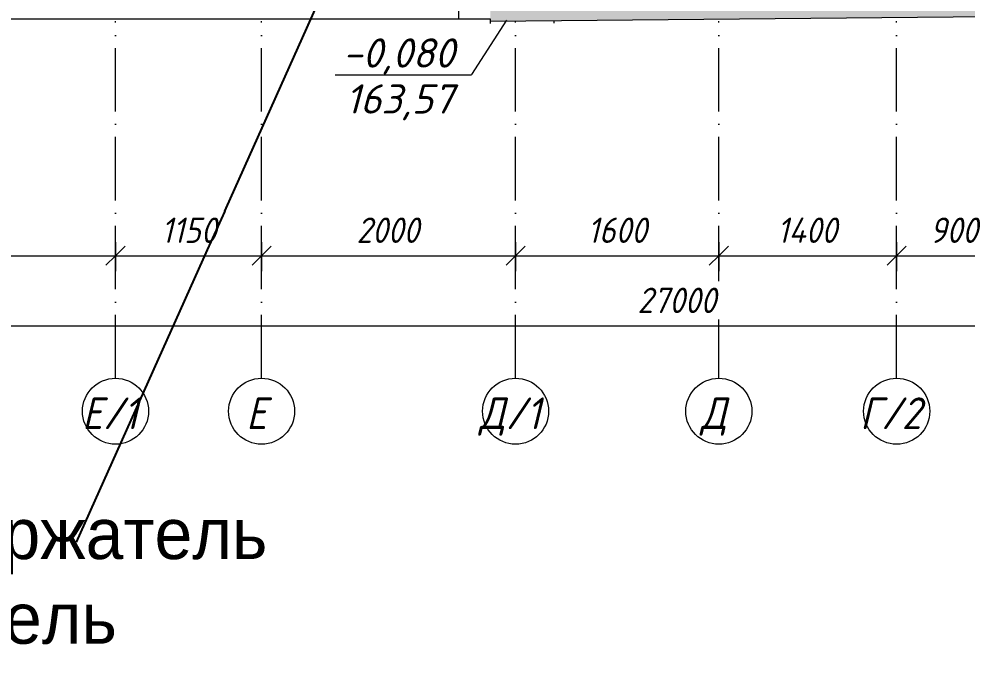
# Model space of a CAD drawing. Header units: millimetres. Extents: x -2128 to 116635, y -18248 to 18481.
# Drawn here: x 48366 to 55830, y -5103 to -62 of the extents above; entities that cross this region are included whole.
import ezdxf

# ---------------------------------------------------------------- set-up
doc = ezdxf.new("R2010")
doc.units = ezdxf.units.MM
doc.linetypes.add('50_200_ШТРИХ_1Т_ш5_п1_п1_', pattern=[700, 500, -100, 0, -100])
for name, color, linetype, lineweight in [('A-ANNO-DIMS', 7, 'Continuous', 9), ('A-ANNO-DIMS-100', 7, 'Continuous', 9), ('A-ANNO-NOTE', 7, 'Continuous', 9), ('A-FLOR', 7, 'Continuous', 9), ('A-WALL', 7, 'Continuous', 5), ('A-WALL-PATT', 7, 'Continuous', 5), ('I-WALL', 7, 'Continuous', 5), ('S-COLS', 7, 'Continuous', 9), ('Оси', 7, 'Continuous', 9), ('Оси-1', 7, '50_200_ШТРИХ_1Т_ш5_п1_п1_', 9)]:
    doc.layers.add(name, color=color, linetype=linetype, lineweight=lineweight)
doc.styles.add('ISOCPEUR_I', font='isocpeui.ttf', dxfattribs={"width": 0.9, "height": 250})
doc.styles.add('ISOCPEUR_I_1', font='isocpeui.ttf', dxfattribs={"width": 0.9, "height": 200})
doc.styles.add('ISOCPEUR_I_2', font='isocpeui.ttf', dxfattribs={"height": 230})
doc.dimstyles.new('ISO-2_0_0_9К_Средний_с_подложкой', dxfattribs={"dimscale": 304.8, "dimtxt": 199.196235, "dimasz": 0.492126, "dimexe": 0.393701, "dimexo": 0, "dimgap": 0.131234, "dimtad": 1, "dimdec": 0, "dimzin": 0, "dimdsep": 46, "dimtxsty": 'ISOCPEUR_I_1', "dimblk1": 'OBLIQUE', "dimblk2": 'OBLIQUE', "dimsah": 1, "dimcen": 0.09, "dimdle": 0.393701, "dimazin": 0, "dimtfac": 1, "dimtdec": 4, "dimtix": 1, "dimtmove": 0, "dimatfit": 3, "dimfxl": 1, "dimtvp": 1, "dimtfill": 1, "dimtolj": 1, "dimtzin": 0, "dimarcsym": 2})
doc.dimstyles.new('ISO-2_0_0_9К_Средний_с_подложкой_1', dxfattribs={"dimscale": 304.8, "dimtxt": 199.196235, "dimasz": 0.492126, "dimexe": 0.393701, "dimexo": 0, "dimgap": 0.131234, "dimtad": 1, "dimdec": 0, "dimzin": 0, "dimdsep": 46, "dimtxsty": 'ISOCPEUR_I_1', "dimblk1": 'OBLIQUE', "dimblk2": 'OBLIQUE', "dimsah": 1, "dimcen": 0.09, "dimdle": 0.393701, "dimazin": 0, "dimtfac": 1, "dimtdec": 4, "dimtix": 1, "dimtmove": 2, "dimatfit": 3, "dimfxl": 1, "dimtvp": 1, "dimtfill": 1, "dimtolj": 1, "dimtzin": 0, "dimarcsym": 2})

# ---------------------------------------------------------------- blocks, each defined once
blk = doc.blocks.new('Ось сетки - Круг_Ø6_00__ISO-2_5_0_9K_ кружки поменьше-23056867-АР2_Фасад ___-А')
at = {"layer": 'Оси'}
blk.add_circle((0, -3151.7), 260, dxfattribs=at)
blk = doc.blocks.new('DIMBLOCK18-АР2_Фасад ___-А')
at = {"layer": 'A-ANNO-DIMS-100', "transparency": 16777216}
for p, q in [((45975.8, -1821.5), (45975.8, -2047.5)), ((45975.8, -1927.5), (45975.8, -1821.5)), ((49125.8, -1821.5), (49125.8, -2047.5)), ((49125.8, -1927.5), (49125.8, -1821.5)), ((45975.8, -1927.5), (49125.8, -1927.5))]:
    blk.add_line(p, q, dxfattribs=at)
at = {"layer": 'A-ANNO-DIMS-100', "lineweight": 20, "transparency": 16777216}
for p, q in [((45975.8, -1927.5), (46050.8, -1852.5)), ((49125.8, -1927.5), (49200.8, -1852.5)), ((45975.8, -1927.5), (45900.8, -2002.5)), ((49125.8, -1927.5), (49050.8, -2002.5))]:
    blk.add_line(p, q, dxfattribs=at)
at = {"layer": 'A-ANNO-DIMS-100', "color": 0, "transparency": 16777216, "insert": (47317.1, -1626.2), "char_height": 200, "width": 560.814, "attachment_point": 1, "line_spacing_factor": 1.149209, "style": 'ISOCPEUR_I_1', "bg_fill": 3, "box_fill_scale": 1.25, "bg_fill_color": 256, "bg_fill_true_color": 13158600, "bg_fill_transparency": 0}
blk.add_mtext('3150', dxfattribs=at)
blk = doc.blocks.new('_Oblique')
at = {"color": 0, "linetype": 'ByBlock', "lineweight": -2}
blk.add_line((-0.5, -0.5), (0.5, 0.5), dxfattribs=at)
blk = doc.blocks.new('DIMBLOCK19-АР2_Фасад ___-А')
at = {"layer": 'A-ANNO-DIMS-100', "transparency": 16777216}
for p, q in [((49125.8, -1821.5), (49125.8, -2047.5)), ((49125.8, -1927.5), (49125.8, -1821.5)), ((50275.8, -1821.5), (50275.8, -2047.5)), ((50275.8, -1927.5), (50275.8, -1821.5)), ((49125.8, -1927.5), (50275.8, -1927.5))]:
    blk.add_line(p, q, dxfattribs=at)
at = {"layer": 'A-ANNO-DIMS-100', "lineweight": 20, "transparency": 16777216}
for p, q in [((49125.8, -1927.5), (49200.8, -1852.5)), ((50275.8, -1927.5), (50350.8, -1852.5)), ((49125.8, -1927.5), (49050.8, -2002.5)), ((50275.8, -1927.5), (50200.8, -2002.5))]:
    blk.add_line(p, q, dxfattribs=at)
at = {"layer": 'A-ANNO-DIMS-100', "color": 0, "transparency": 16777216, "insert": (49486.2, -1626.2), "char_height": 200, "width": 514.846, "attachment_point": 1, "line_spacing_factor": 1.149209, "style": 'ISOCPEUR_I_1', "bg_fill": 3, "box_fill_scale": 1.25, "bg_fill_color": 256, "bg_fill_true_color": 13158600, "bg_fill_transparency": 0}
blk.add_mtext('1150', dxfattribs=at)
blk = doc.blocks.new('DIMBLOCK20-АР2_Фасад ___-А')
at = {"layer": 'A-ANNO-DIMS-100', "transparency": 16777216}
for p, q in [((50275.8, -1821.5), (50275.8, -2047.5)), ((50275.8, -1927.5), (50275.8, -1821.5)), ((52275.8, -1821.5), (52275.8, -2047.5)), ((52275.8, -1927.5), (52275.8, -1821.5)), ((50275.8, -1927.5), (52275.8, -1927.5))]:
    blk.add_line(p, q, dxfattribs=at)
at = {"layer": 'A-ANNO-DIMS-100', "lineweight": 20, "transparency": 16777216}
for p, q in [((50275.8, -1927.5), (50350.8, -1852.5)), ((52275.8, -1927.5), (52350.8, -1852.5)), ((50275.8, -1927.5), (50200.8, -2002.5)), ((52275.8, -1927.5), (52200.8, -2002.5))]:
    blk.add_line(p, q, dxfattribs=at)
at = {"layer": 'A-ANNO-DIMS-100', "color": 0, "transparency": 16777216, "insert": (51022.9, -1626.2), "char_height": 200, "width": 606.782, "attachment_point": 1, "line_spacing_factor": 1.149209, "style": 'ISOCPEUR_I_1', "bg_fill": 3, "box_fill_scale": 1.25, "bg_fill_color": 256, "bg_fill_true_color": 13158600, "bg_fill_transparency": 0}
blk.add_mtext('2000', dxfattribs=at)
blk = doc.blocks.new('DIMBLOCK21-АР2_Фасад ___-А')
at = {"layer": 'A-ANNO-DIMS-100', "transparency": 16777216}
for p, q in [((52275.8, -1821.5), (52275.8, -2047.5)), ((52275.8, -1927.5), (52275.8, -1821.5)), ((53875.8, -1821.5), (53875.8, -2047.5)), ((53875.8, -1927.5), (53875.8, -1821.5)), ((52275.8, -1927.5), (53875.8, -1927.5))]:
    blk.add_line(p, q, dxfattribs=at)
at = {"layer": 'A-ANNO-DIMS-100', "lineweight": 20, "transparency": 16777216}
for p, q in [((52275.8, -1927.5), (52350.8, -1852.5)), ((53875.8, -1927.5), (53950.8, -1852.5)), ((52275.8, -1927.5), (52200.8, -2002.5)), ((53875.8, -1927.5), (53800.8, -2002.5))]:
    blk.add_line(p, q, dxfattribs=at)
at = {"layer": 'A-ANNO-DIMS-100', "color": 0, "transparency": 16777216, "insert": (52842.1, -1626.2), "char_height": 200, "width": 560.814, "attachment_point": 1, "line_spacing_factor": 1.149209, "style": 'ISOCPEUR_I_1', "bg_fill": 3, "box_fill_scale": 1.25, "bg_fill_color": 256, "bg_fill_true_color": 13158600, "bg_fill_transparency": 0}
blk.add_mtext('1600', dxfattribs=at)
blk = doc.blocks.new('DIMBLOCK22-АР2_Фасад ___-А')
at = {"layer": 'A-ANNO-DIMS-100', "transparency": 16777216}
for p, q in [((53875.8, -1821.5), (53875.8, -2047.5)), ((53875.8, -1927.5), (53875.8, -1821.5)), ((55275.8, -1821.5), (55275.8, -2047.5)), ((55275.8, -1927.5), (55275.8, -1821.5)), ((53875.8, -1927.5), (55275.8, -1927.5))]:
    blk.add_line(p, q, dxfattribs=at)
at = {"layer": 'A-ANNO-DIMS-100', "lineweight": 20, "transparency": 16777216}
for p, q in [((53875.8, -1927.5), (53950.8, -1852.5)), ((55275.8, -1927.5), (55350.8, -1852.5)), ((53875.8, -1927.5), (53800.8, -2002.5)), ((55275.8, -1927.5), (55200.8, -2002.5))]:
    blk.add_line(p, q, dxfattribs=at)
at = {"layer": 'A-ANNO-DIMS-100', "color": 0, "transparency": 16777216, "insert": (54334.4, -1626.2), "char_height": 200, "width": 579.201, "attachment_point": 1, "line_spacing_factor": 1.149209, "style": 'ISOCPEUR_I_1', "bg_fill": 3, "box_fill_scale": 1.25, "bg_fill_color": 256, "bg_fill_true_color": 13158600, "bg_fill_transparency": 0}
blk.add_mtext('1400', dxfattribs=at)
blk = doc.blocks.new('DIMBLOCK23-АР2_Фасад ___-А')
at = {"layer": 'A-ANNO-DIMS-100', "transparency": 16777216}
for p, q in [((55275.8, -1821.5), (55275.8, -2047.5)), ((55275.8, -1927.5), (55275.8, -1821.5)), ((56175.8, -1821.5), (56175.8, -2047.5)), ((56175.8, -1927.5), (56175.8, -1821.5)), ((55275.8, -1927.5), (56175.8, -1927.5))]:
    blk.add_line(p, q, dxfattribs=at)
at = {"layer": 'A-ANNO-DIMS-100', "lineweight": 20, "transparency": 16777216}
for p, q in [((55275.8, -1927.5), (55350.8, -1852.5)), ((56175.8, -1927.5), (56250.8, -1852.5)), ((55275.8, -1927.5), (55200.8, -2002.5)), ((56175.8, -1927.5), (56100.8, -2002.5))]:
    blk.add_line(p, q, dxfattribs=at)
at = {"layer": 'A-ANNO-DIMS-100', "color": 0, "transparency": 16777216, "insert": (55536.1, -1626.2), "char_height": 200, "width": 455.087, "attachment_point": 1, "line_spacing_factor": 1.149209, "style": 'ISOCPEUR_I_1', "bg_fill": 3, "box_fill_scale": 1.25, "bg_fill_color": 256, "bg_fill_true_color": 13158600, "bg_fill_transparency": 0}
blk.add_mtext('900', dxfattribs=at)
blk = doc.blocks.new('DIMBLOCK28-АР2_Фасад ___-А')
at = {"layer": 'A-ANNO-DIMS-100', "transparency": 16777216}
for p, q in [((40275.8, -2373.9), (40275.8, -2599.9)), ((40275.8, -2479.9), (40275.8, -2373.9)), ((67275.8, -2373.9), (67275.8, -2599.9)), ((67275.8, -2479.9), (67275.8, -2373.9)), ((40155.8, -2479.9), (67395.8, -2479.9))]:
    blk.add_line(p, q, dxfattribs=at)
at = {"layer": 'A-ANNO-DIMS-100', "lineweight": 20, "transparency": 16777216}
for p, q in [((40275.8, -2479.9), (40350.8, -2404.9)), ((67275.8, -2479.9), (67350.8, -2404.9)), ((40275.8, -2479.9), (40200.8, -2554.9)), ((67275.8, -2479.9), (67200.8, -2554.9))]:
    blk.add_line(p, q, dxfattribs=at)
at = {"layer": 'A-ANNO-DIMS-100', "color": 0, "transparency": 16777216, "insert": (53235.4, -2178.6), "char_height": 200, "width": 758.478, "attachment_point": 1, "line_spacing_factor": 1.149209, "style": 'ISOCPEUR_I_1', "bg_fill": 3, "box_fill_scale": 1.25, "bg_fill_color": 256, "bg_fill_true_color": 13158600, "bg_fill_transparency": 0}
blk.add_mtext('27000', dxfattribs=at)
blk = doc.blocks.new('ATP_Отметка аннатационная_Угол_ISO2_1 - ATP_Отметка аннатационная_Угол_ISO2_5-26601038-АР2_Фасад ___-А')
at = {"layer": 'A-ANNO-NOTE'}
blk.add_line((-27734.9, -504.1), (-28809.7, -504.1), dxfattribs=at)

msp = doc.modelspace()

# ---------------------------------------------------------------- hatches: boundary and pattern name
at = {"layer": 'A-WALL-PATT'}
h = msp.add_hatch(dxfattribs=at)
h.set_pattern_fill('FP_44', color=256, style=0, pattern_type=2)
h.set_pattern_definition([(180, (67625.75, 71), (-2e-14, -154), [125, -137]), (90, (67625.75, 6), (-262, 2e-14), [65, -89]), (180, (67625.75, 6), (2e-14, -154), [125, -137]), (90, (67637.75, 6), (-262, 2e-14), [65, -89]), (180, (67762.75, 6), (-2e-14, -154), [125, -137]), (180, (67762.75, 71), (2e-14, -154), [125, -137]), (90, (67506.75, 83), (-262, 2e-14), [65, -89]), (90, (67756.75, 83), (-262, 2e-14), [65, -89]), (0, (67506.75, 83), (0, -154), [250, -12]), (0, (67506.75, 148), (0, -154), [250, -12])])
h.paths.add_polyline_path([(67625.8, -82.2), (67625.8, 300), (63547.3, 300), (63547.3, 0), (61997.3, 0), (61997.3, 148), (61655.8, 148), (61655.8, 0), (59955.8, 0), (59955.8, 300), (52075.8, 300), (52075.8, -78.9), (59955.8, -10), (63547.3, -10.8), (67477.8, -79.6)], flags=0)
h.paths.add_polyline_path([(61657.8, 225), (61997.3, 225), (61997.3, 300), (61655.8, 300), (61655.8, 225)], flags=0)

# ---------------------------------------------------------------- linework, layer by layer
at = {"layer": 'A-ANNO-NOTE'}
msp.add_line((52205, -71.2), (51929.4, -501), dxfattribs=at)
at = {"layer": 'A-FLOR'}
for p, q in [((52075.8, -65), (40175.8, -65)), ((52075.8, -62.4), (52075.8, -99.4))]:
    msp.add_line(p, q, dxfattribs=at)
at = {"layer": 'A-WALL'}
for p, q in [((51825.8, 7500), (51825.8, -62.4)), ((52075.8, -78.9), (59863.8, -10))]:
    msp.add_line(p, q, dxfattribs=at)
at = {"layer": 'I-WALL'}
msp.add_line((52575.8, -74.5), (52575.8, -94.8), dxfattribs=at)
at = {"layer": 'S-COLS'}
msp.add_line((52575.8, -74.5), (52575.8, -94.8), dxfattribs=at)
at = {"layer": 'Оси-1'}
for p, q in [((49125.8, -2891.7), (49125.8, -80.1)), ((50275.8, -2891.7), (50275.8, -80.1)), ((52275.8, -2891.7), (52275.8, -80.1)), ((53875.8, -2891.7), (53875.8, -80.1)), ((55275.8, -2891.7), (55275.8, -80.1))]:
    msp.add_line(p, q, dxfattribs=at)

# ---------------------------------------------------------------- block references
at = {"layer": 'A-ANNO-NOTE'}
msp.add_blockref('ATP_Отметка аннатационная_Угол_ISO2_1 - ATP_Отметка аннатационная_Угол_ISO2_5-26601038-АР2_Фасад ___-А', (79664.3, 0), dxfattribs=at)
at = {"layer": 'Оси'}
for p in [(49125.8, 0), (50275.8, 0), (52275.8, 0), (53875.8, 0), (55275.8, 0)]:
    msp.add_blockref('Ось сетки - Круг_Ø6_00__ISO-2_5_0_9K_ кружки поменьше-23056867-АР2_Фасад ___-А', p, dxfattribs=at)

# ---------------------------------------------------------------- texts
at = {"color": 1, "insert": (43615, -3916), "char_height": 400, "attachment_point": 1}
msp.add_mtext_dynamic_manual_height_columns('добавить флагодержатель и адресный указатель', width=7085, gutter_width=1, heights=[0], dxfattribs=at)
at = {"layer": 'A-ANNO-NOTE', "char_height": 230, "attachment_point": 1, "style": 'ISOCPEUR_I_2'}
for s, insert, width in [('-0,080', (50913.5, -215.4), 1098.312), ('163,57', (50936.5, -577.5), 1042.194)]:
    msp.add_mtext(s, dxfattribs=dict(at, insert=insert, width=width))
at = {"layer": 'Оси', "char_height": 250, "attachment_point": 1, "style": 'ISOCPEUR_I'}
for s, insert, width in [('\\fISOCPEUR|b0|i1|c204|p34|;\\W.9;Е', (48861.4, -3042.9), 202.025), ('/1', (49028.1, -3042.9), 346.329), ('\\fISOCPEUR|b0|i1|c204|p34|;\\W.9;Е', (50154.1, -3042.9), 202.025), ('\\fISOCPEUR|b0|i1|c204|p34|;\\W.9;Д', (51990.3, -3042.9), 252.532), ('/1', (52198.6, -3042.9), 346.329), ('\\fISOCPEUR|b0|i1|c204|p34|;\\W.9;Д', (53733.4, -3042.9), 252.532), ('\\fISOCPEUR|b0|i1|c204|p34|;\\W.9;Г', (54987.6, -3042.9), 202.025), ('/2', (55154.3, -3042.9), 404.05)]:
    msp.add_mtext(s, dxfattribs=dict(at, insert=insert, width=width))

# ---------------------------------------------------------------- next in the draw order: dimensions: what is measured, and where the dimension line sits
at = {"layer": 'A-ANNO-DIMS'}
dim = msp.add_linear_dim(base=(49125.8, -1927.5), p1=(45975.8, -1821.5), p2=(49125.8, -1821.5), dimstyle='ISO-2_0_0_9К_Средний_с_подложкой', override={"dimpost": '<>', "dimfxl": 3149.999925}, dxfattribs=at)
dim.commit()
dim.dimension.update_dxf_attribs({"geometry": 'DIMBLOCK18-АР2_Фасад ___-А', "text_midpoint": (47550.8, -1787.5)})
dim = msp.add_linear_dim(base=(67275.8, -2479.9), p1=(40275.8, -2373.9), p2=(67275.8, -2373.9), dimstyle='ISO-2_0_0_9К_Средний_с_подложкой_1', override={"dimpost": '<>', "dimfxl": 26999.999823}, dxfattribs=at)
dim.commit()
dim.dimension.update_dxf_attribs({"geometry": 'DIMBLOCK28-АР2_Фасад ___-А', "text_midpoint": (53614.6, -2312), "dimtype": 160})

# ---------------------------------------------------------------- next in the draw order: dimensions: what is measured, and where the dimension line sits
dim = msp.add_linear_dim(base=(50275.8, -1927.5), p1=(49125.8, -1821.5), p2=(50275.8, -1821.5), dimstyle='ISO-2_0_0_9К_Средний_с_подложкой', override={"dimpost": '<>', "dimfxl": 1150}, dxfattribs=at)
dim.commit()
dim.dimension.update_dxf_attribs({"geometry": 'DIMBLOCK19-АР2_Фасад ___-А', "text_midpoint": (49700.8, -1787.5)})

# ---------------------------------------------------------------- next in the draw order: dimensions: what is measured, and where the dimension line sits
dim = msp.add_linear_dim(base=(52275.8, -1927.5), p1=(50275.8, -1821.5), p2=(52275.8, -1821.5), dimstyle='ISO-2_0_0_9К_Средний_с_подложкой', override={"dimpost": '<>', "dimfxl": 2000.000075}, dxfattribs=at)
dim.commit()
dim.dimension.update_dxf_attribs({"geometry": 'DIMBLOCK20-АР2_Фасад ___-А', "text_midpoint": (51275.8, -1787.5)})

# ---------------------------------------------------------------- next in the draw order: dimensions: what is measured, and where the dimension line sits
dim = msp.add_linear_dim(base=(53875.8, -1927.5), p1=(52275.8, -1821.5), p2=(53875.8, -1821.5), dimstyle='ISO-2_0_0_9К_Средний_с_подложкой', override={"dimpost": '<>', "dimfxl": 1600}, dxfattribs=at)
dim.commit()
dim.dimension.update_dxf_attribs({"geometry": 'DIMBLOCK21-АР2_Фасад ___-А', "text_midpoint": (53075.8, -1787.5)})

# ---------------------------------------------------------------- next in the draw order: linework, layer by layer
at = {"color": 1}
msp.add_line((48819, -4183), (52374, 3753), dxfattribs=at)

# ---------------------------------------------------------------- next in the draw order: dimensions: what is measured, and where the dimension line sits
at = {"layer": 'A-ANNO-DIMS'}
dim = msp.add_linear_dim(base=(55275.8, -1927.5), p1=(53875.8, -1821.5), p2=(55275.8, -1821.5), dimstyle='ISO-2_0_0_9К_Средний_с_подложкой', override={"dimpost": '<>', "dimfxl": 1399.999995}, dxfattribs=at)
dim.commit()
dim.dimension.update_dxf_attribs({"geometry": 'DIMBLOCK22-АР2_Фасад ___-А', "text_midpoint": (54575.8, -1787.5)})

# ---------------------------------------------------------------- next in the draw order: dimensions: what is measured, and where the dimension line sits
dim = msp.add_linear_dim(base=(56175.8, -1927.5), p1=(55275.8, -1821.5), p2=(56175.8, -1821.5), dimstyle='ISO-2_0_0_9К_Средний_с_подложкой', override={"dimpost": '<>', "dimfxl": 900}, dxfattribs=at)
dim.commit()
dim.dimension.update_dxf_attribs({"geometry": 'DIMBLOCK23-АР2_Фасад ___-А', "text_midpoint": (55725.8, -1787.5)})

doc.saveas('drawing.dxf')
